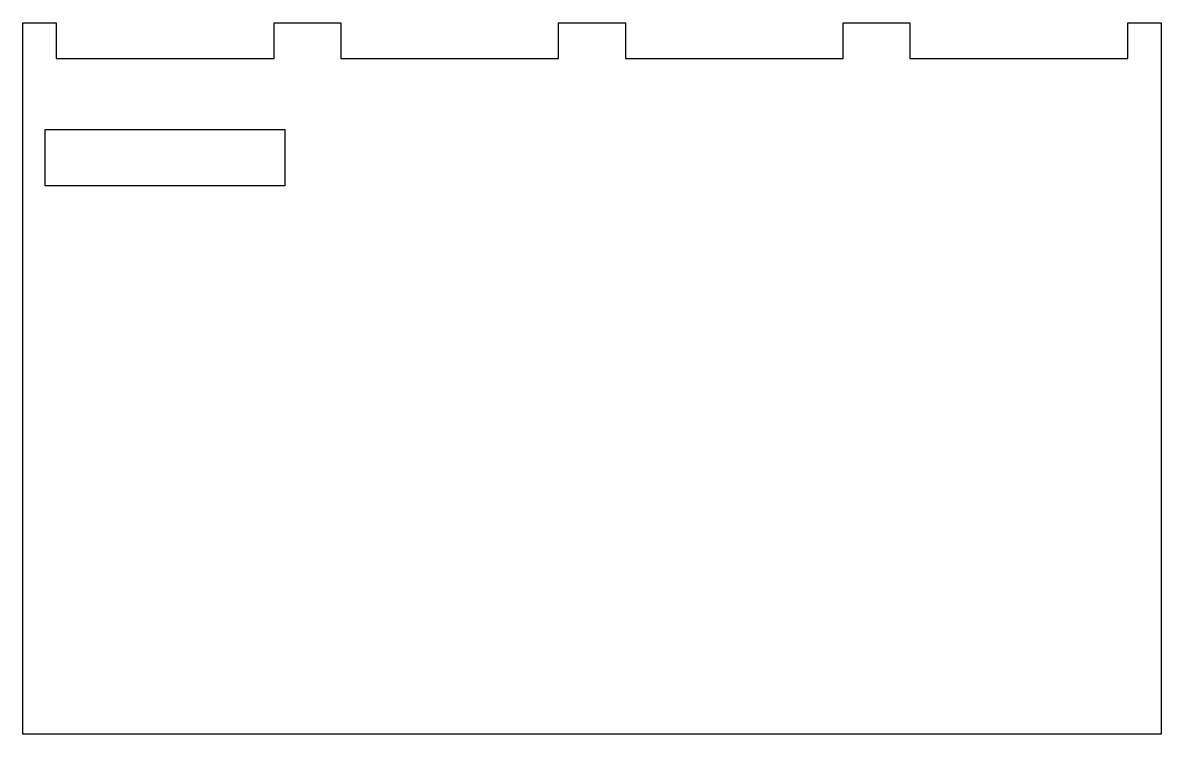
# Model space of a CAD drawing. Header units: millimetres. Extents: x -96 to 0, y -60 to 0.
import ezdxf

# ---------------------------------------------------------------- set-up
doc = ezdxf.new("R2010")
doc.units = ezdxf.units.MM
doc.layers.get('0').update_dxf_attribs({"linetype": 'CONTINUOUS'})

msp = doc.modelspace()

# ---------------------------------------------------------------- linework, layer by layer
for points in [[(-26.813, -3), (-26.813, 0), (-21.185, 0), (-21.185, -3), (-2.813, -3), (-2.813, 0), (0.002, 0), (0.002, -60), (-95.999, -60), (-95.999, 0), (-95.998, 0), (-93.185, 0), (-93.185, -3), (-74.813, -3), (-74.813, 0), (-69.185, 0), (-69.185, -3), (-50.813, -3), (-50.813, 0), (-45.185, 0), (-45.185, -3)], [(-73.902, -13.75), (-94.097, -13.75), (-94.097, -9), (-73.902, -9)]]:
    msp.add_lwpolyline(points, close=True)

doc.saveas('drawing.dxf')
